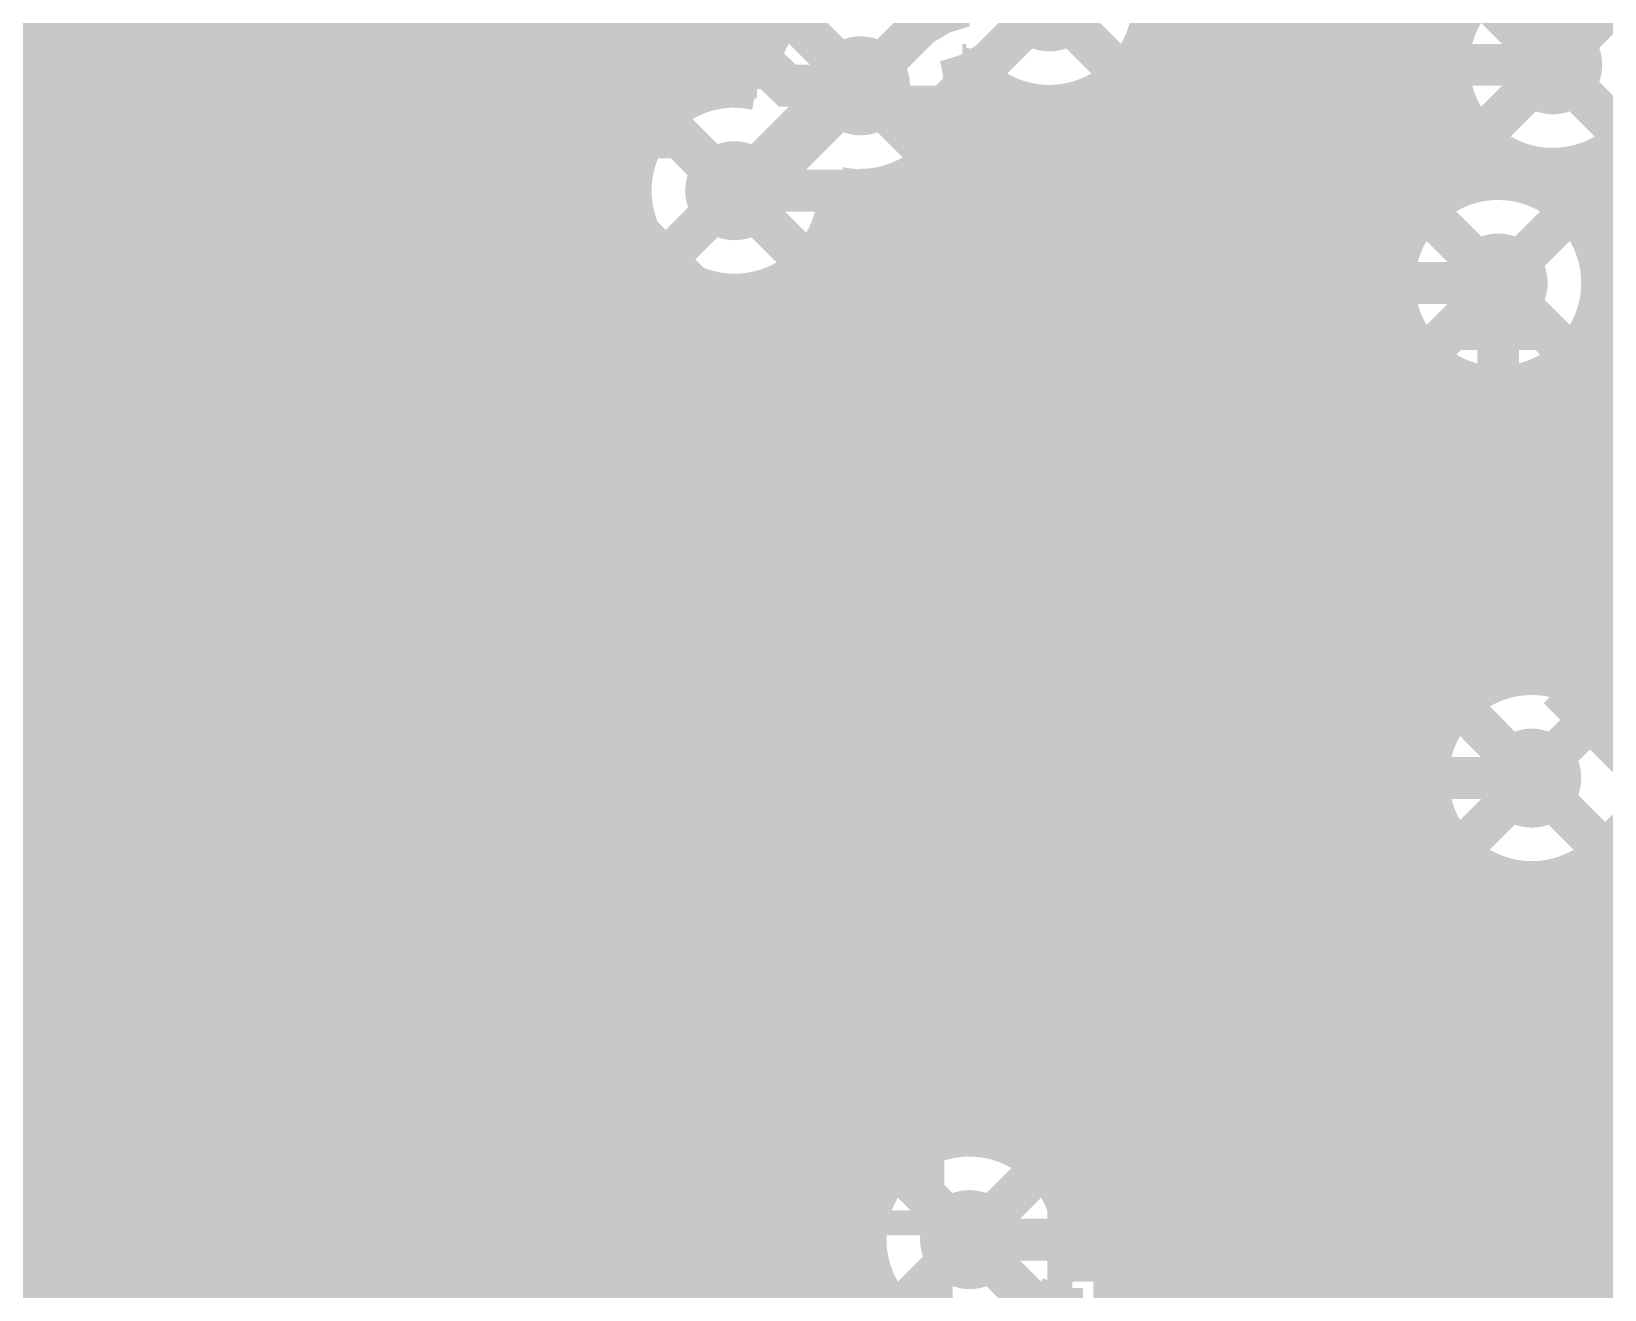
# Model space of a CAD drawing. Extents: x -3 to 92, y -53 to 125.
# Drawn here: x 31.68 to 41.21, y 31.7 to 39.32 of the extents above; entities that cross this region are included whole.
import ezdxf

# ---------------------------------------------------------------- set-up
doc = ezdxf.new("R2010")
doc.units = 0
doc.header["$MEASUREMENT"] = 0
doc.layers.get('0').update_dxf_attribs({"linetype": 'CONTINUOUS'})
for name, color, linetype in [('23-325-0_AST', 7, 'CONTINUOUS'), ('23-325-0_BOT', 7, 'CONTINUOUS'), ('23-325-0_DRD', 2, 'CONTINUOUS'), ('23-325-0_IN1', 4, 'CONTINUOUS'), ('23-325-0_IN2', 3, 'CONTINUOUS'), ('23-325-0_SMT', 10, 'CONTINUOUS'), ('23-325-0_SPT', 14, 'CONTINUOUS'), ('23-325-0_SST', 9, 'CONTINUOUS'), ('23-325-0_TOP', 12, 'CONTINUOUS'), ('THRUHOLE_TAP', 8, 'CONTINUOUS')]:
    doc.layers.add(name, color=color, linetype=linetype)

# ---------------------------------------------------------------- blocks, each defined once
blk = doc.blocks.new('OBLONG_63')
at = {"const_width": 0.2794}
blk.add_lwpolyline([(0.7493, 0), (-0.7493, 0)], dxfattribs=at)
at = {"const_width": 0.1397}
for points in [[(-0.81915, 0, 1), (-0.67945, 0, 1)], [(0.67945, 0, 1), (0.81915, 0, 1)]]:
    blk.add_lwpolyline(points, format="xyb", close=True, dxfattribs=at)
blk = doc.blocks.new('OBLONG_11')
at = {"const_width": 0.2794}
blk.add_lwpolyline([(0, 0.7493), (0, -0.7493)], dxfattribs=at)
at = {"const_width": 0.1397}
for points in [[(-0.06985, 0.7493, 1), (0.06985, 0.7493, 1)], [(-0.06985, -0.7493, 1), (0.06985, -0.7493, 1)]]:
    blk.add_lwpolyline(points, format="xyb", close=True, dxfattribs=at)
blk = doc.blocks.new('RECTANGLE_12')
blk.add_solid([(0.1397, 0.889), (0.1397, -0.889), (-0.1397, 0.889), (-0.1397, -0.889)])
blk = doc.blocks.new('ROUND_68')
at = {"const_width": 0.29972}
blk.add_lwpolyline([(-0.14986, 0, 1), (0.14986, 0, 1)], format="xyb", close=True, dxfattribs=at)
blk = doc.blocks.new('ROUND_78')
at = {"const_width": 0.29972}
blk.add_lwpolyline([(-0.14986, 0, 1), (0.14986, 0, 1)], format="xyb", close=True, dxfattribs=at)
blk = doc.blocks.new('ROUND_79')
at = {"const_width": 0.29972}
blk.add_lwpolyline([(-0.14986, 0, 1), (0.14986, 0, 1)], format="xyb", close=True, dxfattribs=at)
blk = doc.blocks.new('RECTANGLE_4')
blk.add_solid([(0.4826, 0.4064), (0.4826, -0.4064), (-0.4826, 0.4064), (-0.4826, -0.4064)])
blk = doc.blocks.new('RECTANGLE_16')
blk.add_solid([(0.51308, 0.63627), (0.51308, -0.63627), (-0.51308, 0.63627), (-0.51308, -0.63627)])
blk = doc.blocks.new('ROUND_84')
at = {"const_width": 0.10033}
blk.add_lwpolyline([(-0.050164, 0, 1), (0.050164, 0, 1)], format="xyb", close=True, dxfattribs=at)

msp = doc.modelspace()

# ---------------------------------------------------------------- linework, layer by layer
at = {"layer": '23-325-0_AST', "const_width": 0.1524}
for points in [[(36.068, 37.465), (43.815, 37.465), (43.815, 46.355), (34.925, 46.355), (34.925, 38.608), (36.068, 37.465)], [(31.9405, 39.5605), (29.0195, 39.5605), (29.0195, 37.9222), (31.9405, 37.9222), (31.9405, 39.5605)], [(34.76244, 37.95776), (34.76244, 37.2237)], [(35.03676, 37.97808), (34.81324, 37.97808)], [(34.8996, 37.99332), (34.8996, 37.19068)], [(35.03676, 37.97808), (35.03676, 37.20592)], [(35.23996, 37.84092), (34.61004, 37.84092)], [(34.62528, 37.8587), (34.62528, 37.3253)], [(35.17392, 37.90696), (35.17392, 37.27704)], [(29.0195, 36.0045), (31.9405, 36.0045), (31.9405, 37.6428), (29.0195, 37.6428), (29.0195, 36.0045)], [(35.31108, 37.70376), (34.53892, 37.70376)], [(35.31108, 37.70376), (35.31108, 37.48024)], [(35.32632, 37.5666), (34.52368, 37.5666)], [(35.29076, 37.42944), (34.5567, 37.42944)], [(35.1917, 37.29228), (34.6583, 37.29228)], [(34.96818, 35.47618), (34.96818, 36.49218), (34.8488, 36.322)], [(32.258, 35.814), (32.258, 34.036), (28.702, 34.036), (28.702, 35.814), (32.258, 35.814)], [(31.2928, 35.06216), (31.6484, 35.06216), (31.70682, 34.89452), (31.70682, 34.72434), (31.6484, 34.55416), (31.2928, 34.55416), (31.23438, 34.72434), (31.23438, 34.89452), (31.4706, 35.57016)], [(35.08502, 35.47618), (34.8488, 35.47618)], [(37.9095, 33.8455), (37.9095, 30.9245), (39.5478, 30.9245), (39.5478, 33.8455), (37.9095, 33.8455)], [(41.4655, 30.9245), (41.4655, 33.8455), (39.8272, 33.8455), (39.8272, 30.9245), (41.4655, 30.9245)], [(39.2049, 33.45434), (39.2049, 33.21812)], [(39.2049, 33.33496), (38.1889, 33.33496), (38.35908, 33.21812)], [(41.22674, 32.58566), (40.21074, 32.94126), (40.21074, 32.46628)], [(38.6969, 32.31896), (38.6969, 32.67456), (38.86708, 32.73552), (39.03726, 32.73552), (39.2049, 32.67456), (39.2049, 32.31896), (39.03726, 32.26054), (38.86708, 32.26054), (38.1889, 32.49676)], [(27.5844, 30.10408), (27.5844, 22.5044), (37.1856, 22.5044), (37.1856, 32.1056), (29.58592, 32.1056), (27.5844, 30.10408)], [(41.22674, 32.10306), (41.22674, 31.6865), (40.21074, 31.6865)], [(39.03726, 31.89732), (39.2049, 31.83636), (39.2049, 31.48076), (39.03726, 31.42234), (38.35908, 31.42234), (38.1889, 31.48076), (38.1889, 31.83636), (38.35908, 31.89732)]]:
    msp.add_lwpolyline(points, dxfattribs=at)
for points in [[(34.925, 37.99332, 0.4142136), (34.52368, 37.592)], [(35.32632, 37.592, 0.4142136), (34.925, 37.99332)], [(34.52368, 37.592, 0.4142136), (34.925, 37.19068)], [(34.925, 37.19068, 0.4142136), (35.32632, 37.592)]]:
    msp.add_lwpolyline(points, format="xyb", dxfattribs=at)
at = {"layer": '23-325-0_BOT', "const_width": 0.254}
for points in [[(40.894, 39.116), (40.894, 50.165), (40.259, 50.8), (40.259, 107.823), (40.64, 108.204), (40.64, 109.22)], [(36.83, 22.225), (36.703, 22.352), (36.703, 32.639), (37.973, 33.909), (37.973, 38.354), (38.989, 39.37), (38.989, 40.132), (37.084, 42.037), (37.084, 45.085), (36.322, 45.847)], [(37.338, 45.847), (37.719, 45.47108), (37.719, 42.16908), (39.624, 40.25392), (39.624, 39.243), (38.481, 38.1), (38.481, 22.733)], [(41.91, 17.78), (42.037, 17.907), (42.037, 22.606), (38.989, 25.654), (38.989, 37.846), (40.132, 38.989), (40.132, 40.64), (38.227, 42.545), (38.227, 45.847)], [(32.5628, 44.831), (32.5628, 37.45738)], [(32.7914, 44.831), (32.7914, 37.39388)], [(33.02, 44.831), (33.02, 37.20084)], [(33.2486, 44.831), (33.2486, 36.14674)], [(33.4772, 44.831), (33.4772, 35.9918)], [(33.7058, 44.831), (33.7058, 18.65122)], [(33.9344, 44.831), (33.9344, 18.9357)], [(34.163, 44.831), (34.163, 19.03222)], [(34.3916, 44.831), (34.3916, 19.0373)], [(34.6202, 41.92016), (34.6202, 18.95094)], [(34.8488, 41.65092), (34.8488, 18.70456)], [(35.0774, 41.55948), (35.0774, 5.77596)], [(35.306, 41.55948), (35.306, 5.77596)], [(35.5346, 40.17772), (35.5346, 38.83406)], [(35.7632, 39.96182), (35.7632, 38.95852)], [(35.9918, 39.88816), (35.9918, 38.98138)], [(36.2204, 39.90086), (36.2204, 39.39286)], [(32.3342, 39.57066), (32.3342, 37.43452)], [(31.6484, 39.41826), (31.6484, -4.572)], [(32.1056, 39.41826), (32.1056, 37.31006)], [(36.16706, 39.3192), (25.39238, 39.3192)], [(31.877, 39.37508), (31.877, -4.572)], [(36.0807, 39.0906), (25.32888, 39.0906)], [(37.3634, 39.0906), (37.3253, 39.0906)], [(37.3634, 39.0906), (37.3634, 33.94456)], [(36.07308, 38.989), (36.0734, 38.96869)], [(37.592, 38.92042), (37.592, 38.60546)], [(35.56762, 38.862), (25.13584, 38.862)], [(37.8333, 38.862), (37.32022, 38.862)], [(37.83838, 38.86708), (37.65296, 38.68166)], [(37.8206, 38.86708), (37.8206, 38.84676)], [(40.45458, 38.66388), (39.4462, 37.6555)], [(35.37712, 38.6334), (24.2062, 38.6334)], [(37.60978, 38.6334), (37.2237, 38.6334)], [(40.3352, 38.5445), (40.3352, 38.38194)], [(40.4876, 38.6334), (40.42156, 38.6334)], [(40.5638, 38.58006), (40.5638, 38.42512)], [(37.1348, 38.52926), (37.1348, 33.71596)], [(40.7924, 38.4937), (40.7924, 38.38194)], [(40.894, 38.48608), (40.894, 38.33114)], [(35.31362, 38.4048), (24.2062, 38.4048)], [(36.57092, 38.354), (36.57067, 38.37177)], [(36.6776, 38.35908), (36.6776, 33.25876)], [(36.9062, 38.3921), (36.9062, 33.48736)], [(37.51834, 38.4048), (36.93922, 38.4048)], [(37.5158, 38.354), (37.5158, 34.09696)], [(40.40378, 38.4048), (40.19296, 38.4048)], [(40.894, 38.4048), (40.72128, 38.4048)], [(40.1066, 38.3159), (40.1066, 38.227)], [(35.33648, 38.1762), (24.21636, 38.1762)], [(37.5158, 38.1762), (36.54552, 38.1762)], [(40.06088, 38.1762), (39.96436, 38.1762)], [(39.878, 38.0873), (39.878, 27.79522)], [(36.449, 37.98062), (36.449, 33.03016)], [(35.4584, 37.9476), (24.44496, 37.9476)], [(37.5158, 37.9476), (36.42106, 37.9476)], [(39.95166, 37.9476), (39.73576, 37.9476)], [(35.5346, 37.8714), (35.5346, 5.77596)], [(36.2204, 37.79012), (36.2204, 22.38248)], [(39.6494, 37.8587), (39.6494, 27.8003)], [(37.5158, 37.719), (24.62784, 37.719)], [(35.7632, 37.74948), (35.7632, 5.77596)], [(35.9918, 37.72662), (35.9918, 5.77596)], [(39.93896, 37.719), (39.50716, 37.719)], [(39.4462, 37.6555), (39.4462, 27.72918)], [(37.5158, 37.4904), (24.6634, 37.4904)], [(40.01262, 37.4904), (39.4462, 37.4904)], [(40.1066, 37.36086), (40.1066, 30.94228)], [(32.05226, 37.2618), (24.6634, 37.2618)], [(37.5158, 37.2618), (32.9692, 37.2618)], [(40.22852, 37.2618), (39.4462, 37.2618)], [(40.3352, 37.20846), (40.3352, 35.2552)], [(40.7924, 37.20846), (40.7924, 35.42792)], [(40.894, 37.25926), (40.894, 35.41522)], [(40.5638, 37.16528), (40.5638, 35.3949)], [(31.9151, 37.0332), (24.6634, 37.0332)], [(37.5158, 37.0332), (33.1089, 37.0332)], [(40.894, 37.0332), (39.4462, 37.0332)], [(31.88208, 36.8046), (24.6634, 36.8046)], [(37.5158, 36.8046), (33.14192, 36.8046)], [(40.894, 36.8046), (39.4462, 36.8046)], [(31.93542, 36.576), (24.6634, 36.576)], [(37.5158, 36.576), (33.08858, 36.576)], [(40.894, 36.576), (39.4462, 36.576)], [(33.02, 36.45662), (33.02, 36.18992)], [(32.1056, 36.3474), (24.6634, 36.3474)], [(32.1056, 36.3474), (32.1056, -4.572)], [(32.7914, 36.26612), (32.7914, 36.14674)], [(37.5158, 36.3474), (32.91586, 36.3474)], [(40.894, 36.3474), (39.4462, 36.3474)], [(32.3342, 36.22548), (32.3342, -4.572)], [(32.5628, 36.20262), (32.5628, 35.9918)], [(32.7279, 36.1188), (24.6634, 36.1188)], [(37.5158, 36.1188), (33.30956, 36.1188)], [(40.894, 36.1188), (39.4462, 36.1188)], [(32.48406, 35.8902), (24.6634, 35.8902)], [(37.5158, 35.8902), (33.55594, 35.8902)], [(40.894, 35.8902), (39.4462, 35.8902)], [(32.3977, 35.6616), (24.6634, 35.6616)], [(37.5158, 35.6616), (33.6423, 35.6616)], [(40.894, 35.6616), (39.4462, 35.6616)], [(32.40278, 35.433), (24.6634, 35.433)], [(37.5158, 35.433), (33.63722, 35.433)], [(40.894, 35.433), (39.4462, 35.433)], [(32.4993, 35.2044), (24.6634, 35.2044)], [(32.5628, 35.12566), (32.5628, -4.572)], [(33.4772, 35.12566), (33.4772, -4.572)], [(37.5158, 35.2044), (33.5407, 35.2044)], [(40.2844, 35.2044), (39.4462, 35.2044)], [(32.78378, 34.9758), (24.6634, 34.9758)], [(32.7914, 34.97326), (32.7914, -4.572)], [(33.02, 34.93008), (33.02, -4.572)], [(33.2486, 34.97326), (33.2486, -4.572)], [(37.5158, 34.9758), (33.25622, 34.9758)], [(40.16248, 34.9758), (39.4462, 34.9758)], [(37.5158, 34.7472), (28.22448, 34.7472)], [(40.13962, 34.7472), (39.4462, 34.7472)], [(37.5158, 34.5186), (28.56738, 34.5186)], [(40.20312, 34.5186), (39.4462, 34.5186)], [(37.5158, 34.29), (28.6766, 34.29)], [(40.39362, 34.29), (39.4462, 34.29)], [(40.3352, 34.33826), (40.3352, 31.15818)], [(40.5638, 34.2011), (40.5638, 31.23184)], [(40.7924, 34.16808), (40.7924, 31.2166)], [(40.894, 34.18078), (40.894, 31.18358)], [(37.5158, 34.09696), (36.38296, 32.96666)], [(37.4777, 34.0614), (28.69184, 34.0614)], [(40.894, 34.0614), (39.4462, 34.0614)], [(37.2491, 33.8328), (28.61818, 33.8328)], [(40.894, 33.8328), (39.4462, 33.8328)], [(37.0205, 33.6042), (28.40228, 33.6042)], [(40.894, 33.6042), (39.4462, 33.6042)], [(36.7919, 33.3756), (24.83104, 33.3756)], [(40.894, 33.3756), (39.4462, 33.3756)], [(36.5633, 33.147), (24.75738, 33.147)], [(40.894, 33.147), (39.4462, 33.147)], [(36.33978, 32.9184), (24.54148, 32.9184)], [(40.894, 32.9184), (39.4462, 32.9184)], [(36.24834, 32.6898), (20.9677, 32.6898)], [(36.2458, 32.639), (36.2458, 22.46122)], [(40.894, 32.6898), (39.4462, 32.6898)], [(36.2458, 32.4612), (20.9677, 32.4612)], [(40.894, 32.4612), (39.4462, 32.4612)], [(36.2458, 32.2326), (20.9677, 32.2326)], [(40.894, 32.2326), (39.4462, 32.2326)], [(36.2458, 32.004), (28.94584, 32.004)], [(40.894, 32.004), (39.4462, 32.004)], [(36.2458, 31.7754), (29.13888, 31.7754)], [(40.894, 31.7754), (39.4462, 31.7754)]]:
    msp.add_lwpolyline(points, dxfattribs=at)
for points in [[(31.877, 39.37508, 0.4142136), (32.50692, 40.005)], [(31.25724, 39.88308, 0.3584006), (31.877, 39.37254)], [(36.703, 39.61892, 0.4142136), (36.07308, 38.989)], [(37.24402, 39.31158, 0.2641873), (36.703, 39.61892)], [(37.21608, 39.497, 0.0748382), (37.24399, 39.31157)], [(37.30498, 39.17442, 0.2609539), (37.83838, 38.86716)], [(37.33292, 38.989, 0.0748376), (37.30501, 39.17443)], [(35.941, 38.98392, 0.4142136), (35.31108, 38.354)], [(36.07308, 38.96868, 0.0529639), (35.941, 38.98271)], [(36.703, 38.35908, 0.4142136), (37.33292, 38.989)], [(37.65042, 38.67658, 0.1989124), (37.5168, 38.354)], [(40.45458, 38.66388, 0.1952131), (40.894, 38.48552)], [(35.31108, 38.354, 0.4142136), (35.941, 37.72408)], [(35.941, 37.72408, 0.4142136), (36.57092, 38.354)], [(36.57092, 38.37178, 0.0527519), (36.703, 38.35781)], [(40.5638, 38.42512, 0.4142136), (39.93388, 37.7952)], [(40.894, 38.33114, 0.1389295), (40.5638, 38.42469)], [(39.93388, 37.7952, 0.4142136), (40.5638, 37.16528)], [(32.512, 37.45992, 0.4142136), (31.88208, 36.83)], [(33.14192, 36.83, 0.4142136), (32.512, 37.45992)], [(40.5638, 37.16528, 0.1389288), (40.89422, 37.2589)], [(31.88208, 36.83, 0.4142136), (32.512, 36.20008)], [(32.512, 36.20008, 0.4142136), (33.14192, 36.83)], [(33.02, 36.18992, 0.4142136), (32.39008, 35.56)], [(33.64992, 35.56, 0.4142136), (33.02, 36.18992)], [(32.39008, 35.56, 0.4142136), (33.02, 34.93008)], [(33.02, 34.93008, 0.4142136), (33.64992, 35.56)], [(40.767, 35.42792, 0.4142136), (40.13708, 34.798)], [(40.894, 35.41522, 0.0507758), (40.767, 35.42815)], [(40.13708, 34.798, 0.4142136), (40.767, 34.16808)], [(40.767, 34.16808, 0.0507751), (40.89395, 34.181)], [(36.38042, 32.96158, 0.1989124), (36.2468, 32.639)]]:
    msp.add_lwpolyline(points, format="xyb", dxfattribs=at)
at = {"layer": '23-325-0_DRD', "const_width": 0.254}
for points in [[(32.512, 39.37), (31.242, 40.64)], [(38.481, 40.132), (37.211, 38.862)], [(38.481, 38.862), (37.211, 40.132)], [(41.529, 39.751), (40.259, 38.481)], [(41.529, 38.481), (40.259, 39.751)], [(37.338, 39.624), (36.068, 38.354)], [(37.338, 38.354), (36.068, 39.624)], [(36.576, 38.989), (35.306, 37.719)], [(36.576, 37.719), (35.306, 38.989)], [(41.1988, 38.4302), (39.9288, 37.1602)], [(41.1988, 37.1602), (39.9288, 38.4302)], [(33.147, 37.465), (31.877, 36.195)], [(33.147, 36.195), (31.877, 37.465)], [(33.655, 36.195), (32.385, 34.925)], [(33.655, 34.925), (32.385, 36.195)], [(33.655, 36.195), (32.385, 34.925)], [(33.655, 34.925), (32.385, 36.195)], [(41.402, 35.433), (40.132, 34.163)], [(41.402, 34.163), (40.132, 35.433)], [(42.19956, 35.34156), (40.92956, 34.07156)], [(42.19956, 34.07156), (40.92956, 35.34156)], [(37.9984, 32.639), (36.7284, 31.369)], [(37.9984, 31.369), (36.7284, 32.639)]]:
    msp.add_lwpolyline(points, dxfattribs=at)
at = {"layer": '23-325-0_IN1', "const_width": 0.254}
for points in [[(39.5478, 50.546), (39.5478, 31.877)], [(39.7764, 50.546), (39.7764, 31.877)], [(40.005, 50.546), (40.005, 38.08476)], [(40.2336, 50.546), (40.2336, 38.33114)], [(33.8328, 47.498), (33.8328, 31.877)], [(34.0614, 47.498), (34.0614, 31.877)], [(34.29, 47.498), (34.29, 31.877)], [(38.862, 47.498), (38.862, 31.877)], [(39.0906, 47.498), (39.0906, 31.877)], [(39.3192, 47.498), (39.3192, 31.877)], [(32.6898, 46.04766), (32.6898, 31.877)], [(33.6042, 46.04766), (33.6042, 31.877)], [(32.9184, 45.89526), (32.9184, 31.877)], [(33.3756, 45.89526), (33.3756, 31.877)], [(33.147, 45.85208), (33.147, 31.877)], [(38.6334, 45.3644), (38.6334, 31.877)], [(34.5186, 42.84472), (34.5186, 31.877)], [(35.433, 42.67708), (35.433, 38.72484)], [(34.7472, 42.62882), (34.7472, 31.877)], [(34.9758, 42.55516), (34.9758, 31.877)], [(35.2044, 42.56786), (35.2044, 31.877)], [(35.6616, 40.0304), (35.6616, 38.91788)], [(35.8902, 39.90848), (35.8902, 38.98138)], [(36.1188, 39.88562), (36.1188, 39.22522)], [(32.4612, 39.76878), (32.4612, 31.877)], [(32.2326, 39.4843), (32.2326, 31.877)], [(32.004, 39.38778), (32.004, 31.877)], [(36.13912, 39.2684), (32.004, 39.2684)], [(40.28186, 39.2684), (38.43274, 39.2684)], [(38.4048, 39.2049), (38.4048, 31.877)], [(36.07562, 39.0398), (32.004, 39.0398)], [(37.41166, 39.0398), (37.33038, 39.0398)], [(40.26916, 39.0398), (38.2778, 39.0398)], [(36.07308, 38.989), (36.0734, 38.96869)], [(37.4904, 38.9763), (37.4904, 32.62122)], [(38.1762, 38.96106), (38.1762, 31.877)], [(37.719, 38.87978), (37.719, 32.5247)], [(37.9476, 38.8747), (37.9476, 32.24022)], [(35.50666, 38.8112), (32.004, 38.8112)], [(40.34282, 38.8112), (37.30752, 38.8112)], [(37.2618, 38.6969), (37.2618, 32.6263)], [(40.4622, 38.65626), (40.4622, 38.4175)], [(35.35426, 38.5826), (32.004, 38.5826)], [(40.55872, 38.5826), (37.18306, 38.5826)], [(41.148, 38.53942), (41.148, 38.03142)], [(49.04486, 38.5826), (41.22928, 38.5826)], [(37.0332, 38.45306), (37.0332, 32.53994)], [(40.6908, 38.5191), (40.6908, 38.41242)], [(40.9194, 38.48608), (40.9194, 38.3159)], [(35.31108, 38.354), (32.004, 38.354)], [(36.57092, 38.354), (36.57067, 38.37177)], [(40.2717, 38.354), (36.57092, 38.354)], [(36.576, 38.37178), (36.576, 31.877)], [(36.8046, 38.3667), (36.8046, 32.29356)], [(49.15408, 38.354), (40.85336, 38.354)], [(35.35426, 38.1254), (32.004, 38.1254)], [(40.02786, 38.1254), (36.52774, 38.1254)], [(49.49698, 38.1254), (41.09974, 38.1254)], [(35.433, 37.98062), (35.433, 31.877)], [(35.50666, 37.8968), (32.004, 37.8968)], [(39.9415, 37.8968), (36.3728, 37.8968)], [(51.816, 37.8968), (41.1861, 37.8968)], [(35.6616, 37.79012), (35.6616, 31.877)], [(36.3474, 37.8714), (36.3474, 31.877)], [(35.8902, 37.72662), (35.8902, 31.877)], [(36.1188, 37.74948), (36.1188, 31.877)], [(39.94658, 37.6682), (32.004, 37.6682)], [(51.816, 37.6682), (41.18102, 37.6682)], [(40.005, 37.5031), (40.005, 31.877)], [(41.148, 37.55898), (41.148, 35.29838)], [(40.0431, 37.4396), (32.004, 37.4396)], [(51.816, 37.4396), (41.0845, 37.4396)], [(40.32758, 37.211), (32.004, 37.211)], [(40.2336, 37.25926), (40.2336, 35.13328)], [(51.816, 37.211), (40.80002, 37.211)], [(40.9194, 37.2745), (40.9194, 35.4076)], [(40.4622, 37.1729), (40.4622, 35.34918)], [(40.6908, 37.17798), (40.6908, 35.42284)], [(51.816, 36.9824), (32.004, 36.9824)], [(44.1579, 36.7538), (32.004, 36.7538)], [(43.91406, 36.5252), (32.004, 36.5252)], [(43.8277, 36.2966), (32.004, 36.2966)], [(43.83278, 36.068), (32.004, 36.068)], [(43.9293, 35.8394), (32.004, 35.8394)], [(44.21378, 35.6108), (32.004, 35.6108)], [(40.53078, 35.3822), (32.004, 35.3822)], [(42.38752, 35.3822), (41.00322, 35.3822)], [(40.2463, 35.1536), (32.004, 35.1536)], [(40.14978, 34.925), (32.004, 34.925)], [(40.1447, 34.6964), (32.004, 34.6964)], [(40.23106, 34.4678), (32.004, 34.4678)], [(40.2336, 34.46272), (40.2336, 31.877)], [(40.4749, 34.2392), (32.004, 34.2392)], [(40.4622, 34.24682), (40.4622, 30.353)], [(40.6908, 34.17316), (40.6908, 30.353)], [(40.9194, 34.18586), (40.9194, 30.353)], [(41.14292, 34.2392), (41.05656, 34.2392)], [(41.148, 34.23412), (41.148, 30.353)], [(51.816, 34.0106), (32.004, 34.0106)], [(47.75962, 33.782), (32.004, 33.782)], [(47.56912, 33.5534), (32.004, 33.5534)], [(47.50562, 33.3248), (32.004, 33.3248)], [(47.52848, 33.0962), (32.004, 33.0962)], [(47.6504, 32.8676), (32.004, 32.8676)], [(48.514, 32.639), (32.004, 32.639)], [(36.8808, 32.4104), (32.004, 32.4104)], [(48.514, 32.4104), (37.84346, 32.4104)], [(36.75888, 32.1818), (32.004, 32.1818)], [(48.514, 32.1818), (37.96792, 32.1818)], [(36.73602, 31.9532), (32.004, 31.9532)], [(36.74618, 31.877), (32.004, 31.877)], [(40.386, 31.877), (37.98062, 31.877)], [(48.514, 31.9532), (37.99078, 31.9532)], [(40.386, 31.877), (40.386, 30.353)], [(31.55696, 31.7754), (29.13888, 31.7754)], [(48.514, 31.7246), (40.386, 31.7246)], [(31.6484, 31.58998), (31.6484, -4.572)]]:
    msp.add_lwpolyline(points, dxfattribs=at)
for points in [[(32.004, 39.38778, 0.3559512), (32.50692, 40.005)], [(40.894, 39.74592, 0.4142136), (40.26408, 39.116)], [(41.52392, 39.116, 0.4142136), (40.894, 39.74592)], [(36.703, 39.61892, 0.4142136), (36.07308, 38.989)], [(37.24402, 39.31158, 0.2641873), (36.703, 39.61892)], [(37.21608, 39.497, 0.0748382), (37.24399, 39.31157)], [(37.846, 38.86708, 0.4142136), (38.47592, 39.497)], [(37.30498, 39.17442, 0.2641873), (37.846, 38.86708)], [(37.33292, 38.989, 0.0748376), (37.30501, 39.17443)], [(40.26408, 39.116, 0.4142136), (40.894, 38.48608)], [(40.894, 38.48608, 0.4142136), (41.52392, 39.116)], [(35.941, 38.98392, 0.4142136), (35.31108, 38.354)], [(36.07308, 38.96868, 0.0529639), (35.941, 38.98271)], [(36.703, 38.35908, 0.4142136), (37.33292, 38.989)], [(35.31108, 38.354, 0.4142136), (35.941, 37.72408)], [(35.941, 37.72408, 0.4142136), (36.57092, 38.354)], [(36.57092, 38.37178, 0.0527519), (36.703, 38.35781)], [(40.5638, 38.42512, 0.4142136), (39.93388, 37.7952)], [(41.19372, 37.7952, 0.4142136), (40.5638, 38.42512)], [(39.93388, 37.7952, 0.4142136), (40.5638, 37.16528)], [(40.5638, 37.16528, 0.4142136), (41.19372, 37.7952)], [(40.767, 35.42792, 0.4142136), (40.13708, 34.798)], [(41.22166, 35.23488, 0.2040999), (40.767, 35.42854)], [(41.56456, 35.33648, 0.1449277), (41.22162, 35.23494)], [(40.13708, 34.798, 0.4142136), (40.767, 34.16808)], [(40.767, 34.16808, 0.1449265), (41.10994, 34.26961)], [(41.1099, 34.26968, 0.2040999), (41.56456, 34.07602)], [(37.3634, 32.63392, 0.4142136), (36.73348, 32.004)], [(37.99332, 32.004, 0.4142136), (37.3634, 32.63392)], [(36.73348, 32.004, 0.0507759), (36.7464, 31.87705)], [(37.98062, 31.877, 0.0507758), (37.99355, 32.004)], [(31.5468, 31.877, 0.4142136), (32.004, 31.4198)]]:
    msp.add_lwpolyline(points, format="xyb", dxfattribs=at)
at = {"layer": '23-325-0_IN2'}
for points, const_width in [([(56.896, 40.386), (56.515, 40.767), (46.609, 40.767), (46.101, 40.259), (39.624, 40.259), (38.227, 38.862), (36.83, 38.862), (36.703, 38.989)], 0.254), ([(36.068, 40.513), (34.036, 40.513), (32.893, 39.37), (24.765, 39.37)], 0.254), ([(49.657, 38.735), (46.736, 38.735), (45.72, 39.751), (39.878, 39.751), (38.481, 38.354), (35.941, 38.354)], 0.254), ([(18.542, 38.481), (18.923, 38.1), (20.955, 38.1), (21.463, 37.592), (36.068, 37.592), (36.2712, 37.7952), (40.5638, 37.7952)], 0.254), ([(44.45, 36.195), (21.844, 36.195), (20.574, 37.465), (17.145, 37.465)], 0.254), ([(17.272, 36.068), (18.542, 34.798), (40.767, 34.798)], 0.254), ([(28.067, 34.1376), (32.8422, 34.1376), (33.7058, 33.274), (48.133, 33.274)], 0.635), ([(61.849, 31.369), (60.99048, 30.51048), (47.84852, 30.51048), (46.355, 32.004), (37.3634, 32.004)], 0.254)]:
    msp.add_lwpolyline(points, dxfattribs=dict(at, const_width=const_width))
at = {"layer": '23-325-0_SST', "const_width": 0.1524}
for points in [[(36.068, 37.465), (43.815, 37.465), (43.815, 46.355), (34.925, 46.355), (34.925, 38.608), (36.068, 37.465)], [(31.9405, 39.5605), (29.0195, 39.5605), (29.0195, 37.9222), (31.9405, 37.9222), (31.9405, 39.5605)], [(34.76244, 37.95776), (34.76244, 37.2237)], [(35.03676, 37.97808), (34.81324, 37.97808)], [(34.8996, 37.99332), (34.8996, 37.19068)], [(35.03676, 37.97808), (35.03676, 37.20592)], [(35.23996, 37.84092), (34.61004, 37.84092)], [(34.62528, 37.8587), (34.62528, 37.3253)], [(35.17392, 37.90696), (35.17392, 37.27704)], [(29.0195, 36.0045), (31.9405, 36.0045), (31.9405, 37.6428), (29.0195, 37.6428), (29.0195, 36.0045)], [(35.31108, 37.70376), (34.53892, 37.70376)], [(35.31108, 37.70376), (35.31108, 37.48024)], [(35.32632, 37.5666), (34.52368, 37.5666)], [(32.74568, 36.3474), (32.33166, 36.3474), (32.33166, 37.3634)], [(33.16986, 36.8554), (33.52546, 36.8554), (33.58388, 36.68776), (33.58388, 36.51758), (33.52546, 36.3474), (33.16986, 36.3474), (33.1089, 36.51758), (33.1089, 36.68776), (33.34766, 37.3634)], [(35.29076, 37.42944), (34.5567, 37.42944)], [(35.1917, 37.29228), (34.6583, 37.29228)], [(34.96818, 35.47618), (34.96818, 36.49218), (34.8488, 36.322)], [(32.258, 35.814), (28.702, 35.814), (28.702, 34.036), (32.258, 34.036), (32.258, 35.814)], [(35.08502, 35.47618), (34.8488, 35.47618)], [(33.14446, 34.34334), (33.08604, 34.17316), (32.73044, 34.17316), (32.67202, 34.34334), (32.67202, 35.02152), (32.73044, 35.18916), (33.08604, 35.18916), (33.14446, 35.02152)], [(33.51022, 34.34334), (33.56864, 34.17316), (33.92424, 34.17316), (33.98266, 34.34334), (33.98266, 34.68116), (33.86582, 34.85134), (33.51022, 34.85134), (33.51022, 35.18916), (33.98266, 35.18916)], [(34.40684, 34.68116), (34.76244, 34.68116), (34.82086, 34.51352), (34.82086, 34.34334), (34.76244, 34.17316), (34.40684, 34.17316), (34.34842, 34.34334), (34.34842, 34.51352), (34.58464, 35.18916)], [(37.9095, 33.8455), (37.9095, 30.9245), (39.5478, 30.9245), (39.5478, 33.8455), (37.9095, 33.8455)], [(41.4655, 30.9245), (41.4655, 33.8455), (39.8272, 33.8455), (39.8272, 30.9245), (41.4655, 30.9245)], [(34.67862, 32.42818), (34.67862, 33.44418), (34.56178, 33.274)], [(32.88538, 32.93618), (33.24098, 32.93618), (33.2994, 33.10382), (33.2994, 33.274), (33.18002, 33.44418), (32.82442, 33.44418)], [(32.88538, 32.42818), (32.88538, 33.44418)], [(34.07918, 32.42818), (33.72358, 32.42818), (34.07918, 33.44418), (33.72358, 33.44418)], [(32.82442, 32.42818), (33.18002, 32.42818), (33.2994, 32.59582), (33.2994, 32.766), (33.24098, 32.93618)], [(34.798, 32.42818), (34.56178, 32.42818)], [(27.5844, 30.10408), (29.58592, 32.1056), (37.1856, 32.1056), (37.1856, 22.5044), (27.5844, 22.5044), (27.5844, 30.10408)]]:
    msp.add_lwpolyline(points, dxfattribs=at)
for points in [[(34.925, 37.99332, 0.4142136), (34.52368, 37.592)], [(35.32632, 37.592, 0.4142136), (34.925, 37.99332)], [(34.52368, 37.592, 0.4142136), (34.925, 37.19068)], [(34.925, 37.19068, 0.4142136), (35.32632, 37.592)]]:
    msp.add_lwpolyline(points, format="xyb", dxfattribs=at)
at = {"layer": '23-325-0_TOP', "const_width": 0.254}
for points in [[(36.56076, 36.195), (36.56076, 35.16376), (33.655, 32.258), (28.321, 32.258), (27.305, 31.242), (27.305, 30.861), (25.654, 29.21), (20.701, 29.21), (19.431, 30.48), (19.431, 61.976), (17.272, 64.135), (17.2212, 64.135)], [(38.5064, 44.22394), (38.5064, 39.02456)], [(38.735, 44.22394), (38.735, 39.25316)], [(40.06342, 36.195), (40.06342, 34.48558), (40.513, 34.036), (50.292, 34.036), (51.562, 35.306), (53.213, 35.306), (56.896, 38.989), (65.405, 38.989), (65.913, 39.497), (66.04, 39.497), (66.04, 39.624)], [(32.3342, 39.57066), (32.3342, 37.43452)], [(32.1056, 39.41826), (32.1056, 37.31006)], [(38.92042, 39.43858), (37.6555, 38.1762)], [(31.9278, 39.37762), (31.9278, 37.9222)], [(32.39008, 39.3446), (31.9278, 39.3446)], [(38.8239, 39.3446), (38.4556, 39.3446)], [(32.36214, 39.116), (31.9278, 39.116)], [(36.703, 38.989), (36.26104, 38.989), (36.068, 39.17696), (33.5788, 39.17696)], [(33.5788, 38.1762), (34.5948, 38.1762), (35.052, 37.719), (37.846, 37.719), (39.243, 39.116), (40.894, 39.116)], [(37.34308, 39.116), (37.32022, 39.116)], [(38.5953, 39.116), (38.34638, 39.116)], [(37.3634, 39.0906), (37.3634, 38.1762)], [(38.2778, 39.03726), (38.2778, 38.79596)], [(37.592, 38.92042), (37.592, 38.1762)], [(32.40786, 38.8874), (31.9278, 38.8874)], [(37.68598, 38.8874), (37.3253, 38.8874)], [(37.8206, 38.86708), (37.8206, 38.33876)], [(38.3667, 38.8874), (38.00348, 38.8874)], [(38.0492, 38.9001), (38.0492, 38.56736)], [(32.3596, 38.6588), (31.9278, 38.6588)], [(35.941, 38.354), (35.941, 38.481), (35.80384, 38.481), (35.60826, 38.67658), (33.5788, 38.67658)], [(38.1381, 38.6588), (37.23894, 38.6588)], [(39.43096, 38.6588), (38.17366, 37.39896)], [(39.4208, 38.6461), (39.4208, 37.39134)], [(40.45966, 38.6588), (39.43096, 38.6588)], [(39.6494, 38.6588), (39.6494, 37.4142)], [(39.878, 38.6588), (39.878, 37.4142)], [(40.1066, 38.6588), (40.1066, 38.227)], [(40.3352, 38.6588), (40.3352, 38.38194)], [(41.60774, 38.6588), (41.3258, 38.6588)], [(40.5638, 38.58006), (40.5638, 38.42512)], [(41.2496, 38.5953), (41.2496, 37.3761)], [(37.1348, 38.52926), (37.1348, 38.1762)], [(40.7924, 38.4937), (40.7924, 38.38194)], [(41.021, 38.49878), (41.021, 38.227)], [(32.42818, 38.4302), (31.9278, 38.4302)], [(36.57092, 38.354), (36.57067, 38.37177)], [(36.6776, 38.35908), (36.6776, 38.1762)], [(36.9062, 38.3921), (36.9062, 38.1762)], [(37.9095, 38.4302), (36.99256, 38.4302)], [(39.1922, 38.4175), (39.1922, 37.39642)], [(41.60774, 38.4302), (39.20236, 38.4302)], [(32.3596, 38.2016), (31.9278, 38.2016)], [(37.6555, 38.1762), (36.54552, 38.1762)], [(37.6809, 38.2016), (36.5506, 38.2016)], [(38.9636, 38.1889), (38.9636, 37.40404)], [(40.0812, 38.2016), (38.97376, 38.2016)], [(41.60774, 38.2016), (41.04386, 38.2016)], [(32.40532, 37.973), (31.9278, 37.973)], [(39.95928, 37.973), (38.74516, 37.973)], [(41.60774, 37.973), (41.16832, 37.973)], [(31.9278, 37.9222), (31.6484, 37.9222)], [(31.6484, 37.9222), (31.6484, 37.6428)], [(31.6484, 37.9222), (31.6484, 37.6428)], [(31.877, 37.9222), (31.877, 37.6428)], [(38.735, 37.9603), (38.735, 37.38118)], [(32.5628, 37.79012), (32.5628, 37.45738)], [(40.5638, 37.7952), (40.5638, 36.195)], [(32.64408, 37.7444), (31.6484, 37.7444)], [(32.7914, 37.7063), (32.7914, 37.39388)], [(34.3281, 37.7063), (32.8295, 37.7063)], [(33.02, 37.7063), (33.02, 37.20084)], [(33.2486, 37.7063), (33.2486, 36.14674)], [(33.4772, 37.7063), (33.4772, 35.9918)], [(33.7058, 37.7063), (33.7058, 32.95396)], [(33.9344, 37.7063), (33.9344, 33.18256)], [(34.163, 37.7063), (34.163, 33.41116)], [(34.3916, 37.71138), (34.3916, 33.63976)], [(34.40938, 37.71392), (34.72942, 37.39642)], [(38.5064, 37.7317), (38.5064, 37.41166)], [(39.93642, 37.7444), (38.51656, 37.7444)], [(41.60774, 37.7444), (41.19118, 37.7444)], [(31.9278, 37.6428), (31.6484, 37.6428)], [(31.9278, 37.6428), (31.9278, 37.2872)], [(34.6075, 37.5158), (31.9278, 37.5158)], [(34.6202, 37.5031), (34.6202, 33.86836)], [(38.2778, 37.5031), (38.2778, 37.36086)], [(39.99992, 37.5158), (38.28796, 37.5158)], [(41.60774, 37.5158), (41.12768, 37.5158)], [(38.56228, 37.4142), (38.56228, 36.195)], [(39.59352, 37.41166), (39.56304, 37.41166)], [(40.06088, 37.4142), (39.59352, 37.4142)], [(34.8488, 37.31006), (34.8488, 34.09696)], [(32.07766, 37.2872), (31.9278, 37.2872)], [(32.07766, 37.2872), (31.9278, 37.2872)], [(34.90214, 37.2872), (32.9438, 37.2872)], [(35.0901, 37.2618), (35.052, 37.2618)], [(35.0774, 37.2618), (35.0774, 34.32556)], [(35.0901, 37.2618), (35.0901, 34.9758)], [(35.0901, 37.0586), (33.09874, 37.0586)], [(32.512, 36.83), (31.1912, 36.83)], [(35.0901, 36.83), (33.14192, 36.83)], [(35.0901, 36.6014), (33.09874, 36.6014)], [(33.02, 36.45662), (33.02, 36.18992)], [(31.9278, 36.3728), (31.9278, 36.0172)], [(32.07766, 36.3728), (31.9278, 36.3728)], [(32.07766, 36.3728), (31.9278, 36.3728)], [(35.0901, 36.3728), (32.9438, 36.3728)], [(32.1056, 36.3474), (32.1056, 35.89274)], [(32.7914, 36.26612), (32.7914, 36.14674)], [(28.575, 31.496), (33.655, 31.496), (37.06114, 34.90214), (37.06114, 36.195)], [(32.3342, 36.22548), (32.3342, 35.3822)], [(32.5628, 36.20262), (32.5628, 35.9918)], [(37.3634, 32.004), (37.084, 32.2834), (37.084, 34.163), (37.56152, 34.64052), (37.56152, 36.195)], [(38.56228, 36.195), (38.56228, 34.75228), (37.592, 33.782), (37.592, 32.766), (38.6842, 31.6738), (38.735, 31.6738)], [(38.56228, 34.9758), (38.56228, 36.195)], [(38.735, 33.0962), (38.735, 33.909), (39.06266, 34.23666), (39.06266, 36.195)], [(40.767, 34.798), (41.06418, 35.09518), (41.06418, 36.195)], [(32.78378, 36.1442), (31.9278, 36.1442)], [(35.0901, 36.1442), (33.25622, 36.1442)], [(31.9278, 36.0172), (31.68396, 36.0172)], [(31.68396, 36.0172), (31.81096, 35.89274)], [(31.877, 36.0172), (31.877, 35.89274)], [(32.4993, 35.9156), (31.78556, 35.9156)], [(32.33928, 35.89274), (31.81096, 35.89274)], [(32.33928, 35.89274), (32.33928, 35.3822)], [(35.0901, 35.9156), (33.5407, 35.9156)], [(32.40278, 35.687), (32.33928, 35.687)], [(35.0901, 35.687), (33.63722, 35.687)], [(31.496, 34.925), (32.639, 34.925), (33.02, 35.306), (33.02, 35.56)], [(31.496, 34.925), (32.639, 34.925), (33.02, 35.306), (33.02, 35.56)], [(32.3977, 35.4584), (32.33928, 35.4584)], [(35.0901, 35.4584), (33.6423, 35.4584)], [(32.41548, 35.3822), (32.33928, 35.3822)], [(32.41548, 35.3822), (32.33928, 35.3822)], [(35.0901, 35.2298), (33.55594, 35.2298)], [(33.4772, 35.12566), (33.4772, 32.72536)], [(38.2778, 35.02914), (38.2778, 33.909)], [(33.34258, 34.98342), (32.96666, 34.60496)], [(35.0901, 35.0012), (33.36036, 35.0012)], [(35.7251, 34.9758), (33.4645, 32.7152)], [(35.7251, 34.9758), (35.0901, 34.9758)], [(35.306, 34.9758), (35.306, 34.55416)], [(35.5346, 34.9758), (35.5346, 34.78276)], [(38.01872, 34.97834), (38.01872, 34.64052)], [(38.0492, 34.9758), (38.0492, 33.8328)], [(38.40988, 35.0012), (38.2143, 35.0012)], [(38.5064, 34.97834), (38.5064, 34.32556)], [(38.60546, 34.97834), (38.60546, 34.42462)], [(33.2486, 34.8869), (33.2486, 32.7152)], [(35.5219, 34.7726), (33.13176, 34.7726)], [(38.60546, 34.7726), (38.01872, 34.7726)], [(33.02, 34.6583), (33.02, 32.7152)], [(35.2933, 34.544), (32.89046, 34.544)], [(38.60546, 34.544), (38.00856, 34.544)], [(32.3342, 34.4678), (32.3342, 32.7152)], [(32.33928, 34.4678), (32.33928, 33.95726)], [(32.639, 34.4678), (32.33928, 34.4678)], [(32.5628, 34.4678), (32.5628, 32.7152)], [(32.7914, 34.4932), (32.7914, 32.7152)], [(38.60546, 34.42462), (38.41496, 34.23666)], [(35.0647, 34.3154), (32.33928, 34.3154)], [(37.8841, 34.31794), (37.5412, 33.9725)], [(38.4937, 34.3154), (37.88156, 34.3154)], [(37.8206, 34.2519), (37.8206, 32.4358)], [(34.8361, 34.0868), (32.33928, 34.0868)], [(38.31336, 34.0868), (37.65296, 34.0868)], [(37.5412, 33.9725), (37.5412, 32.60852)], [(37.592, 34.0233), (37.592, 32.59074)], [(32.33928, 33.95726), (30.65272, 33.95726)], [(31.6484, 33.95726), (31.6484, 32.7152)], [(31.877, 33.95726), (31.877, 32.7152)], [(32.1056, 33.95726), (32.1056, 32.7152)], [(38.2778, 33.909), (38.2778, 33.8328)], [(34.6075, 33.8582), (28.6512, 33.8582)], [(36.6268, 33.8201), (33.98266, 31.17596)], [(36.6268, 33.8201), (36.6268, 32.2834)], [(38.2778, 33.8582), (37.5412, 33.8582)], [(37.9222, 33.8328), (37.9222, 32.4104)], [(38.2778, 33.8328), (37.9222, 33.8328)], [(34.3789, 33.6296), (28.46832, 33.6296)], [(36.6268, 33.6296), (36.43376, 33.6296)], [(36.449, 33.6423), (36.449, 28.63596)], [(37.9222, 33.6296), (37.5412, 33.6296)], [(34.1503, 33.401), (24.83358, 33.401)], [(36.6268, 33.401), (36.20516, 33.401)], [(36.2204, 33.4137), (36.2204, 28.63596)], [(37.9222, 33.401), (37.5412, 33.401)], [(33.9217, 33.1724), (24.9428, 33.1724)], [(36.6268, 33.1724), (35.97656, 33.1724)], [(35.9918, 33.1851), (35.9918, 28.63596)], [(37.9222, 33.1724), (37.5412, 33.1724)], [(40.64, 33.0962), (38.735, 33.0962)], [(33.6931, 32.9438), (24.9428, 32.9438)], [(36.6268, 32.9438), (35.74796, 32.9438)], [(35.7632, 32.9565), (35.7632, 28.63596)], [(37.9222, 32.9438), (37.5412, 32.9438)], [(33.4645, 32.7152), (24.9428, 32.7152)], [(33.4645, 32.7152), (28.321, 32.7152)], [(36.6268, 32.7152), (35.51936, 32.7152)], [(35.5346, 32.7279), (35.5346, 28.63596)], [(37.9222, 32.7152), (37.5412, 32.7152)], [(39.8272, 32.639), (39.5478, 32.639)], [(39.5478, 32.639), (39.5478, 32.4104)], [(39.6494, 32.639), (39.6494, 27.8257)], [(39.8272, 32.639), (39.8272, 32.4104)], [(36.6268, 32.4866), (35.29076, 32.4866)], [(35.306, 32.4993), (35.306, 28.63596)], [(37.9222, 32.4866), (37.76726, 32.4866)], [(39.8272, 32.4866), (39.5478, 32.4866)], [(37.9222, 32.4104), (37.9222, 32.3596)], [(37.9222, 32.3596), (37.9222, 32.29356)], [(39.5478, 32.4104), (39.5478, 32.3596)], [(39.5478, 32.3596), (39.5478, 30.9372)], [(39.8272, 32.4104), (39.8272, 32.3596)], [(39.8272, 32.3596), (39.8272, 30.9372)], [(36.6268, 32.258), (35.06216, 32.258)], [(35.0774, 32.2707), (35.0774, 28.63596)], [(39.8272, 32.258), (39.5478, 32.258)], [(36.6776, 32.07258), (36.6776, 28.63596)], [(36.703, 32.0294), (34.83356, 32.0294)], [(34.8488, 32.0421), (34.8488, 28.63596)], [(39.8272, 32.0294), (39.5478, 32.0294)], [(36.7665, 31.8008), (34.60496, 31.8008)], [(34.6202, 31.8135), (34.6202, 28.63596)], [(39.8272, 31.8008), (39.5478, 31.8008)], [(37.9222, 31.7119), (37.9222, 30.9372)], [(39.624, 30.7848), (38.735, 31.6738)], [(38.735, 30.9372), (38.735, 31.6738)], [(39.5478, 31.6738), (38.735, 31.6738)], [(40.64, 30.607), (40.64, 31.6738)], [(34.3916, 31.5849), (34.3916, 28.63596)]]:
    msp.add_lwpolyline(points, dxfattribs=at)
for points in [[(41.52392, 39.116, 0.4142136), (40.894, 39.74592)], [(31.9278, 39.37762, 0.2038957), (32.36427, 39.60656)], [(32.36468, 39.60622, 0.1030552), (32.43175, 39.42653)], [(37.846, 38.86708, 0.4142136), (38.47592, 39.497)], [(39.243, 39.5732, 0.1989132), (38.91971, 39.43929)], [(39.243, 39.5732, 0.1989132), (38.91971, 39.43929)], [(32.43072, 39.42588, 0.1404188), (32.35941, 39.17696)], [(32.3596, 39.17696, 0.1415842), (32.43202, 38.92632)], [(37.30498, 39.17442, 0.2641873), (37.846, 38.86708)], [(37.33292, 38.989, 0.0748376), (37.30501, 39.17443)], [(40.894, 38.48608, 0.4142136), (41.52392, 39.116)], [(32.43072, 38.9255, 0.1404188), (32.35941, 38.67658)], [(36.703, 38.35908, 0.4142136), (37.33292, 38.989)], [(32.3596, 38.67658, 0.1415842), (32.43202, 38.42594)], [(40.45966, 38.6588, 0.1922583), (40.894, 38.48538)], [(32.43072, 38.42512, 0.1404188), (32.35941, 38.1762)], [(36.54552, 38.1762, 0.071635), (36.57112, 38.354)], [(36.57092, 38.37178, 0.0527519), (36.703, 38.35781)], [(40.5638, 38.42512, 0.4142136), (39.93388, 37.7952)], [(41.19372, 37.7952, 0.4142136), (40.5638, 38.42512)], [(32.3596, 38.1762, 0.4142136), (32.8295, 37.7063)], [(39.93388, 37.7952, 0.1635176), (40.06169, 37.41482)], [(41.0718, 37.4142, 0.1622777), (41.1988, 37.7952)], [(34.3281, 37.7063, 0.0435379), (34.40947, 37.7134)], [(32.512, 37.45992, 0.1922585), (32.07814, 37.28669)], [(33.14192, 36.83, 0.4142136), (32.512, 37.45992)], [(38.31082, 37.34054, 0.0801386), (38.1736, 37.39871)], [(38.56228, 37.4142, 0.1423214), (38.31049, 37.34105)], [(38.8112, 37.34054, 0.1411516), (38.56228, 37.41224)], [(39.06266, 37.4142, 0.1423214), (38.81087, 37.34105)], [(39.31158, 37.34054, 0.1411516), (39.06266, 37.41224)], [(39.56304, 37.4142, 0.1423214), (39.31125, 37.34105)], [(41.3131, 37.34054, 0.1411516), (41.06418, 37.41224)], [(41.56456, 37.4142, 0.1423214), (41.31277, 37.34105)], [(34.72942, 37.39642, 0.1989124), (35.052, 37.2628)], [(32.512, 36.20008, 0.4142136), (33.14192, 36.83)], [(32.07766, 36.3728, 0.1922583), (32.512, 36.19938)], [(33.02, 36.18992, 0.4142136), (32.39008, 35.56)], [(33.64992, 35.56, 0.4142136), (33.02, 36.18992)], [(32.39008, 35.56, 0.0716354), (32.41567, 35.38226)], [(33.40608, 35.06216, 0.2318154), (33.65, 35.56)], [(33.34258, 34.98342, 0.0555762), (33.40571, 35.06239)], [(33.34258, 34.98342, 0.0555762), (33.40571, 35.06239)], [(33.34258, 34.98342, 0.0555762), (33.40571, 35.06239)], [(33.34258, 34.98342, 0.0555762), (33.40571, 35.06239)], [(38.0619, 34.9758, 0.1404184), (38.31072, 35.04708)], [(38.31082, 35.04692, 0.1415841), (38.56228, 34.97426)], [(38.01872, 34.97834, 0.0230365), (38.0619, 34.97635)], [(38.56228, 34.9758, 0.0230362), (38.60551, 34.97779)], [(37.8841, 34.31794, 0.1989124), (38.01772, 34.64052)], [(37.8841, 34.31794, 0.1989124), (38.01772, 34.64052)], [(32.639, 34.4678, 0.1989116), (32.96229, 34.60171)], [(38.41242, 34.23158, 0.1989124), (38.2788, 33.909)], [(37.9222, 32.29356, 0.2044434), (37.54099, 32.60779)], [(36.6268, 32.2834, 0.1765508), (36.73402, 31.98921)], [(36.6268, 32.2834, 0.1765508), (36.73402, 31.98921)], [(36.73348, 31.98876, 0.4071472), (37.3634, 31.37408)], [(37.3634, 31.37408, 0.2792181), (37.9222, 31.7119)]]:
    msp.add_lwpolyline(points, format="xyb", dxfattribs=at)

# ---------------------------------------------------------------- block references
at = {"layer": '23-325-0_AST'}
for name, p in [('OBLONG_63', (33.5788, 39.17696)), ('OBLONG_63', (33.5788, 38.67658)), ('OBLONG_63', (33.5788, 38.1762)), ('RECTANGLE_12', (35.56, 36.195)), ('OBLONG_11', (36.06038, 36.195)), ('OBLONG_11', (36.56076, 36.195)), ('OBLONG_11', (37.06114, 36.195)), ('OBLONG_11', (37.56152, 36.195)), ('OBLONG_11', (38.0619, 36.195)), ('OBLONG_11', (38.56228, 36.195)), ('OBLONG_11', (39.06266, 36.195)), ('OBLONG_11', (39.56304, 36.195)), ('RECTANGLE_12', (40.06342, 36.195)), ('OBLONG_11', (40.5638, 36.195)), ('OBLONG_11', (41.06418, 36.195))]:
    msp.add_blockref(name, p, dxfattribs=at)
at = {"layer": '23-325-0_BOT'}
for p in [(37.846, 39.497), (40.894, 39.116), (36.703, 38.989), (35.941, 38.354), (40.5638, 37.7952), (32.512, 36.83), (33.02, 35.56), (40.767, 34.798), (37.3634, 32.004)]:
    msp.add_blockref('ROUND_68', p, dxfattribs=at)
at = {"layer": '23-325-0_IN1'}
for name, p in [('ROUND_78', (37.846, 39.497)), ('ROUND_78', (40.894, 39.116)), ('ROUND_78', (36.703, 38.989)), ('ROUND_78', (35.941, 38.354)), ('ROUND_79', (40.5638, 37.7952)), ('ROUND_79', (32.512, 36.83)), ('ROUND_79', (33.02, 35.56)), ('ROUND_79', (40.767, 34.798)), ('ROUND_79', (37.3634, 32.004))]:
    msp.add_blockref(name, p, dxfattribs=at)
at = {"layer": '23-325-0_IN2'}
for name, p in [('ROUND_68', (37.846, 39.497)), ('ROUND_68', (40.894, 39.116)), ('ROUND_68', (36.703, 38.989)), ('ROUND_68', (35.941, 38.354)), ('ROUND_68', (40.5638, 37.7952)), ('ROUND_68', (32.512, 36.83)), ('ROUND_78', (33.02, 35.56)), ('ROUND_68', (40.767, 34.798)), ('ROUND_68', (37.3634, 32.004))]:
    msp.add_blockref(name, p, dxfattribs=at)
at = {"layer": '23-325-0_SMT'}
for name, p in [('OBLONG_63', (33.5788, 39.17696)), ('OBLONG_63', (33.5788, 38.67658)), ('OBLONG_63', (33.5788, 38.1762)), ('RECTANGLE_12', (35.56, 36.195)), ('OBLONG_11', (36.06038, 36.195)), ('OBLONG_11', (36.56076, 36.195)), ('OBLONG_11', (37.06114, 36.195)), ('OBLONG_11', (37.56152, 36.195)), ('OBLONG_11', (38.0619, 36.195)), ('OBLONG_11', (38.56228, 36.195)), ('OBLONG_11', (39.06266, 36.195)), ('OBLONG_11', (39.56304, 36.195)), ('RECTANGLE_12', (40.06342, 36.195)), ('OBLONG_11', (40.5638, 36.195)), ('OBLONG_11', (41.06418, 36.195)), ('RECTANGLE_16', (31.496, 34.925)), ('RECTANGLE_4', (38.735, 33.0962)), ('RECTANGLE_4', (40.64, 33.0962)), ('RECTANGLE_4', (38.735, 31.6738)), ('RECTANGLE_4', (40.64, 31.6738))]:
    msp.add_blockref(name, p, dxfattribs=at)
at = {"layer": '23-325-0_SPT'}
for name, p in [('OBLONG_63', (33.5788, 39.17696)), ('OBLONG_63', (33.5788, 38.67658)), ('OBLONG_63', (33.5788, 38.1762)), ('RECTANGLE_12', (35.56, 36.195)), ('OBLONG_11', (36.06038, 36.195)), ('OBLONG_11', (36.56076, 36.195)), ('OBLONG_11', (37.06114, 36.195)), ('OBLONG_11', (37.56152, 36.195)), ('OBLONG_11', (38.0619, 36.195)), ('OBLONG_11', (38.56228, 36.195)), ('OBLONG_11', (39.06266, 36.195)), ('OBLONG_11', (39.56304, 36.195)), ('RECTANGLE_12', (40.06342, 36.195)), ('OBLONG_11', (40.5638, 36.195)), ('OBLONG_11', (41.06418, 36.195)), ('RECTANGLE_16', (31.496, 34.925)), ('RECTANGLE_4', (38.735, 33.0962)), ('RECTANGLE_4', (40.64, 33.0962)), ('RECTANGLE_4', (38.735, 31.6738)), ('RECTANGLE_4', (40.64, 31.6738))]:
    msp.add_blockref(name, p, dxfattribs=at)
at = {"layer": '23-325-0_TOP'}
for name, p in [('ROUND_68', (37.846, 39.497)), ('ROUND_68', (40.894, 39.116)), ('OBLONG_63', (33.5788, 39.17696)), ('ROUND_68', (36.703, 38.989)), ('OBLONG_63', (33.5788, 38.67658)), ('ROUND_68', (35.941, 38.354)), ('OBLONG_63', (33.5788, 38.1762)), ('ROUND_68', (40.5638, 37.7952)), ('ROUND_68', (32.512, 36.83)), ('RECTANGLE_12', (35.56, 36.195)), ('OBLONG_11', (36.06038, 36.195)), ('OBLONG_11', (36.56076, 36.195)), ('OBLONG_11', (37.06114, 36.195)), ('OBLONG_11', (37.56152, 36.195)), ('OBLONG_11', (38.0619, 36.195)), ('OBLONG_11', (38.56228, 36.195)), ('OBLONG_11', (39.06266, 36.195)), ('OBLONG_11', (39.56304, 36.195)), ('RECTANGLE_12', (40.06342, 36.195)), ('OBLONG_11', (40.5638, 36.195)), ('OBLONG_11', (41.06418, 36.195)), ('ROUND_68', (33.02, 35.56)), ('RECTANGLE_16', (31.496, 34.925)), ('ROUND_68', (40.767, 34.798)), ('RECTANGLE_4', (38.735, 33.0962)), ('RECTANGLE_4', (40.64, 33.0962)), ('ROUND_68', (37.3634, 32.004)), ('RECTANGLE_4', (38.735, 31.6738)), ('RECTANGLE_4', (40.64, 31.6738))]:
    msp.add_blockref(name, p, dxfattribs=at)
at = {"layer": 'THRUHOLE_TAP'}
for p in [(40.894, 39.116), (36.703, 38.989), (35.941, 38.354), (40.5638, 37.7952), (32.512, 36.83), (33.02, 35.56), (40.767, 34.798), (37.3634, 32.004)]:
    msp.add_blockref('ROUND_84', p, dxfattribs=at)

doc.saveas('drawing.dxf')
